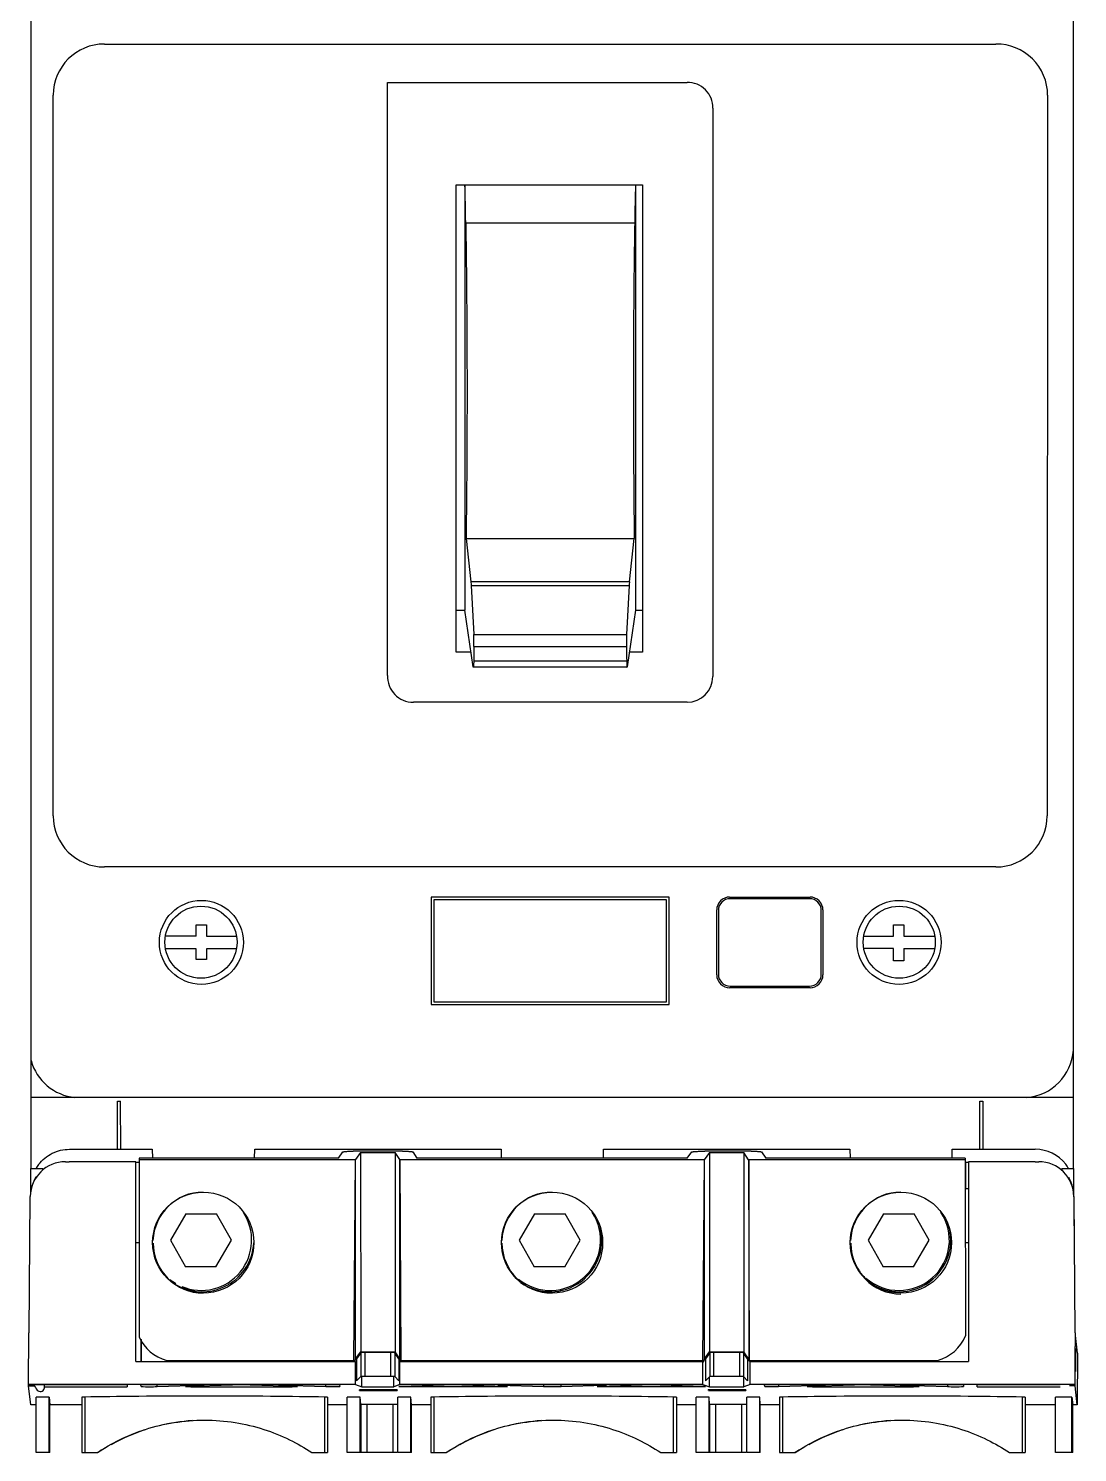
# Model space of a CAD drawing. Header units: inches. Extents: x 0 to 79.8, y 0 to 53.1.
# Drawn here: x 60.783 to 63.98, y 28.64 to 32.981 of the extents above; entities that cross this region are included whole.
import ezdxf

# ---------------------------------------------------------------- set-up
doc = ezdxf.new("R2010")
doc.units = ezdxf.units.IN
doc.header["$MEASUREMENT"] = 0
doc.layers.add('PSYMS', color=7, linetype='Continuous')

# ---------------------------------------------------------------- blocks, each defined once
blk = doc.blocks.new('BV4T013J')
at = {"color": 7, "linetype": 'Continuous'}
for p, q in [((-50.5464, -42.1046), (-50.5464, -36.7859)), ((-53.723, -42.1043), (-53.723, -37.5261)), ((-53.4991, -38.6768), (-50.7826, -38.6768)), ((-52.6363, -40.6017), (-52.6364, -38.794)), ((-52.6364, -38.794), (-51.7238, -38.794)), ((-53.6551, -41.0296), (-53.6551, -38.8328)), ((-50.6252, -38.8328), (-50.6266, -41.0296)), ((-51.6453, -38.8724), (-51.6453, -40.6051)), ((-52.4272, -39.1059), (-51.8593, -39.1059)), ((-52.4272, -40.5306), (-52.4272, -39.1059)), ((-52.4011, -39.1059), (-52.4011, -40.4024)), ((-51.8806, -39.1059), (-51.8806, -40.4024)), ((-51.8593, -39.1059), (-51.8593, -40.5306)), ((-52.3983, -39.2218), (-51.8834, -39.2218)), ((-52.3972, -40.1847), (-51.8845, -40.1847)), ((-52.3972, -40.1847), (-52.3825, -40.316)), ((-51.8992, -40.316), (-51.8845, -40.1847)), ((-51.8992, -40.316), (-52.3825, -40.316)), ((-52.3817, -40.3272), (-51.9, -40.3272)), ((-52.3817, -40.3272), (-52.3736, -40.4766)), ((-51.9, -40.3272), (-51.9081, -40.4766)), ((-52.4272, -40.4024), (-52.4011, -40.4024)), ((-52.3755, -40.5754), (-52.4011, -40.4024)), ((-51.8806, -40.4024), (-51.9062, -40.5754)), ((-51.8806, -40.4024), (-51.8593, -40.4024)), ((-52.3736, -40.4766), (-51.9081, -40.4766)), ((-52.3821, -40.5306), (-52.4272, -40.5306)), ((-52.3732, -40.513), (-51.9085, -40.513)), ((-51.8593, -40.5306), (-51.8996, -40.5306)), ((-52.3751, -40.5766), (-52.3755, -40.5754)), ((-51.9066, -40.5766), (-52.3751, -40.5766)), ((-52.3739, -40.5572), (-51.9078, -40.5572)), ((-51.9066, -40.5766), (-51.9062, -40.5754)), ((-51.7238, -40.6836), (-52.5579, -40.6836)), ((-50.7826, -41.1856), (-53.4991, -41.1856)), ((-51.7786, -41.2776), (-52.5031, -41.2776)), ((-52.5031, -41.2776), (-52.5031, -41.6044)), ((-51.7786, -41.6044), (-51.7786, -41.2776)), ((-51.594, -41.2772), (-51.3491, -41.2772)), ((-51.3503, -41.2823), (-51.5929, -41.2823)), ((-52.4942, -41.2845), (-51.7875, -41.2845)), ((-52.4942, -41.5975), (-52.4942, -41.2845)), ((-51.7875, -41.2845), (-51.7875, -41.5975)), ((-51.6334, -41.5143), (-51.6334, -41.3166)), ((-51.6283, -41.3178), (-51.6283, -41.5131)), ((-51.3148, -41.5131), (-51.3148, -41.3178)), ((-51.3097, -41.3166), (-51.3097, -41.5143)), ((-53.2192, -41.3624), (-53.1878, -41.3624)), ((-53.2192, -41.3965), (-53.2192, -41.3624)), ((-53.1878, -41.3624), (-53.1878, -41.3965)), ((-51.0942, -41.3623), (-51.0628, -41.3623)), ((-51.0942, -41.396), (-51.0942, -41.3623)), ((-51.0628, -41.3623), (-51.0628, -41.396)), ((-53.2192, -41.3965), (-53.3134, -41.3965)), ((-53.1878, -41.3965), (-53.0966, -41.3965)), ((-51.1855, -41.396), (-51.0942, -41.396)), ((-51.0628, -41.396), (-50.9689, -41.396)), ((-53.2192, -41.4346), (-53.3132, -41.4346)), ((-53.2192, -41.4672), (-53.2192, -41.4346)), ((-53.0969, -41.4346), (-53.1878, -41.4346)), ((-53.1878, -41.4346), (-53.1878, -41.4672)), ((-51.0942, -41.4341), (-51.1855, -41.4341)), ((-51.0942, -41.4714), (-51.0942, -41.4341)), ((-51.0628, -41.4341), (-50.969, -41.4341)), ((-51.0628, -41.4341), (-51.0628, -41.4714)), ((-53.1878, -41.4672), (-53.2192, -41.4672)), ((-51.0628, -41.4714), (-51.0942, -41.4714)), ((-51.3491, -41.5536), (-51.594, -41.5536)), ((-51.5929, -41.5485), (-51.3503, -41.5485)), ((-52.5031, -41.6044), (-51.7786, -41.6044)), ((-51.7875, -41.5975), (-52.4942, -41.5975)), ((-50.5464, -41.8884), (-53.723, -41.8884)), ((-53.4597, -41.8997), (-53.4499, -41.8997)), ((-53.4597, -42.0458), (-53.4597, -41.8997)), ((-53.4496, -42.0458), (-53.4499, -41.8997)), ((-50.8318, -41.8997), (-50.822, -41.8997)), ((-50.8318, -42.0458), (-50.8318, -41.8997)), ((-50.822, -41.8997), (-50.822, -42.0458)), ((-53.6059, -42.0463), (-53.3534, -42.0463)), ((-53.3534, -42.0463), (-53.3532, -42.0737)), ((-53.0416, -42.0737), (-53.0414, -42.0463)), ((-53.0414, -42.0463), (-52.2905, -42.0463)), ((-52.786, -42.0737), (-52.7725, -42.0543)), ((-52.591, -42.052), (-52.741, -42.052)), ((-52.7185, -42.0556), (-52.7339, -42.0777)), ((-52.7185, -42.0556), (-52.6136, -42.0556)), ((-52.7185, -42.0556), (-52.7184, -42.6632)), ((-52.5993, -42.0776), (-52.6136, -42.0556)), ((-52.6136, -42.0556), (-52.6136, -42.6632)), ((-52.5596, -42.0543), (-52.547, -42.0737)), ((-52.2905, -42.0463), (-52.2902, -42.0737)), ((-51.9786, -42.0737), (-51.9784, -42.0463)), ((-51.9784, -42.0463), (-51.2275, -42.0463)), ((-51.723, -42.0737), (-51.7095, -42.0543)), ((-51.6555, -42.0556), (-51.6714, -42.0783)), ((-51.528, -42.052), (-51.6697, -42.052)), ((-51.6555, -42.0556), (-51.5507, -42.0556)), ((-51.6555, -42.0556), (-51.6554, -42.6632)), ((-51.5361, -42.0783), (-51.5507, -42.0556)), ((-51.5507, -42.0556), (-51.5506, -42.6632)), ((-51.4966, -42.0543), (-51.4841, -42.0737)), ((-51.2275, -42.0463), (-51.2272, -42.0737)), ((-50.9156, -42.0737), (-50.9154, -42.0463)), ((-50.9154, -42.0463), (-50.6628, -42.0463)), ((-53.7242, -42.1043), (-53.7249, -42.179)), ((-53.7242, -42.1043), (-53.687, -42.1046)), ((-53.6869, -42.11), (-53.687, -42.1046)), ((-53.6183, -42.0841), (-53.607, -42.0847)), ((-53.4039, -42.0847), (-53.607, -42.0847)), ((-53.4039, -42.6926), (-53.4039, -42.0847)), ((-53.3934, -42.0866), (-53.4039, -42.0866)), ((-53.3934, -42.0737), (-53.3935, -42.0783)), ((-52.7348, -42.0783), (-53.3935, -42.0783)), ((-53.3935, -42.0783), (-53.3935, -42.6178)), ((-52.786, -42.0737), (-53.3934, -42.0737)), ((-52.7348, -42.0783), (-52.7401, -42.6896)), ((-52.7339, -42.0777), (-52.7348, -42.0783)), ((-52.7338, -42.6853), (-52.7339, -42.0777)), ((-52.5992, -42.0776), (-52.5988, -42.0783)), ((-52.5991, -42.6853), (-52.5992, -42.0776)), ((-51.6714, -42.0783), (-52.5988, -42.0783)), ((-52.5988, -42.0783), (-52.5961, -42.6896)), ((-51.723, -42.0737), (-52.547, -42.0737)), ((-51.6714, -42.0783), (-51.6768, -42.6896)), ((-51.6715, -42.0783), (-51.6714, -42.6904)), ((-51.5362, -42.0783), (-51.5344, -42.6896)), ((-50.876, -42.0783), (-51.5361, -42.0783)), ((-51.536, -42.0783), (-51.5359, -42.6859)), ((-50.8767, -42.0737), (-51.4841, -42.0737)), ((-50.8767, -42.0737), (-50.876, -42.0783)), ((-50.876, -42.0783), (-50.8754, -42.6144)), ((-50.876, -42.0865), (-50.8755, -42.0865)), ((-50.8749, -42.0868), (-50.8755, -42.0865)), ((-50.8755, -42.0865), (-50.8755, -42.1656)), ((-50.8664, -42.0868), (-50.8749, -42.0868)), ((-50.8749, -42.0868), (-50.8749, -42.1653)), ((-50.6633, -42.0847), (-50.8664, -42.0847)), ((-50.8664, -42.0847), (-50.8664, -42.6926)), ((-50.6633, -42.0847), (-50.652, -42.0841)), ((-50.5822, -42.1043), (-50.5453, -42.1046)), ((-50.5821, -42.1043), (-50.5821, -42.111)), ((-50.544, -42.2797), (-50.5453, -42.1046)), ((-50.5607, -42.1321), (-50.5608, -42.1328)), ((-53.7288, -42.6061), (-53.7251, -42.19)), ((-50.8749, -42.1653), (-50.8755, -42.1656)), ((-50.8749, -42.1653), (-50.8664, -42.1653)), ((-50.5452, -42.19), (-50.5416, -42.6061)), ((-53.2511, -42.2432), (-53.2982, -42.3236)), ((-53.2511, -42.2432), (-53.1579, -42.2432)), ((-53.1123, -42.3236), (-53.1579, -42.2432)), ((-52.1882, -42.2432), (-52.2353, -42.3236)), ((-52.1882, -42.2432), (-52.0949, -42.2432)), ((-52.0493, -42.3236), (-52.0949, -42.2432)), ((-51.1252, -42.2432), (-51.1723, -42.3236)), ((-51.1252, -42.2432), (-51.0319, -42.2432)), ((-50.9863, -42.3236), (-51.0319, -42.2432)), ((-53.2982, -42.3236), (-53.2526, -42.4041)), ((-53.1594, -42.4041), (-53.1123, -42.3236)), ((-52.2353, -42.3236), (-52.1896, -42.4041)), ((-52.0964, -42.4041), (-52.0493, -42.3236)), ((-51.1723, -42.3236), (-51.1266, -42.4041)), ((-51.0334, -42.4041), (-50.9863, -42.3236)), ((-53.4038, -42.3308), (-53.3935, -42.3308)), ((-50.8757, -42.3308), (-50.8663, -42.3308)), ((-53.1594, -42.4041), (-53.2526, -42.4041)), ((-52.0964, -42.4041), (-52.1896, -42.4041)), ((-51.0334, -42.4041), (-51.1266, -42.4041)), ((-53.7307, -42.7635), (-53.7293, -42.6061)), ((-53.7293, -42.6061), (-53.7288, -42.6061)), ((-53.3883, -42.6249), (-53.3883, -42.6926)), ((-53.3876, -42.6258), (-53.3876, -42.6926)), ((-50.5416, -42.6061), (-50.541, -42.6061)), ((-50.541, -42.6061), (-50.5412, -42.647)), ((-50.5339, -42.6675), (-50.5402, -42.6134)), ((-52.7337, -42.6851), (-52.7184, -42.6632)), ((-52.7178, -42.6664), (-52.7309, -42.6851)), ((-52.7184, -42.6632), (-52.6136, -42.6632)), ((-52.7178, -42.6664), (-52.7178, -42.739)), ((-52.6261, -42.6655), (-52.706, -42.6655)), ((-52.706, -42.6655), (-52.706, -42.7384)), ((-52.626, -42.7384), (-52.6261, -42.6655)), ((-52.6021, -42.6851), (-52.6143, -42.6664)), ((-52.6143, -42.6664), (-52.6143, -42.739)), ((-52.5993, -42.6853), (-52.6136, -42.6632)), ((-51.6707, -42.6851), (-51.6554, -42.6632)), ((-51.6548, -42.6664), (-51.6679, -42.6851)), ((-51.6554, -42.6632), (-51.5506, -42.6632)), ((-51.6548, -42.6664), (-51.6548, -42.739)), ((-51.5631, -42.6655), (-51.643, -42.6655)), ((-51.643, -42.6655), (-51.643, -42.7384)), ((-51.5631, -42.7384), (-51.5631, -42.6655)), ((-51.5392, -42.6851), (-51.5513, -42.6664)), ((-51.5513, -42.6664), (-51.5513, -42.739)), ((-51.5359, -42.6859), (-51.5506, -42.6632)), ((-50.5407, -42.7068), (-50.5412, -42.647)), ((-50.5404, -42.653), (-50.5398, -42.7238)), ((-50.5339, -42.6675), (-50.5346, -42.8249)), ((-53.4039, -42.6926), (-52.7344, -42.6926)), ((-53.3095, -42.6896), (-52.7401, -42.6896)), ((-53.306, -42.6904), (-52.7347, -42.6904)), ((-52.7858, -42.6904), (-52.7858, -42.6926)), ((-52.7347, -42.6904), (-52.7401, -42.6896)), ((-52.7347, -42.6859), (-52.7338, -42.6853)), ((-52.7347, -42.6859), (-52.7347, -42.6904)), ((-52.7344, -42.7635), (-52.7344, -42.6926)), ((-52.7338, -42.6853), (-52.7337, -42.6851)), ((-52.7309, -42.6851), (-52.7337, -42.6851)), ((-52.7309, -42.6851), (-52.7309, -42.7516)), ((-52.5994, -42.6851), (-52.6021, -42.6851)), ((-52.6021, -42.6851), (-52.6021, -42.7516)), ((-52.5987, -42.6859), (-52.5991, -42.6853)), ((-52.5989, -42.6926), (-51.6754, -42.6926)), ((-52.5989, -42.7635), (-52.5989, -42.6926)), ((-52.5987, -42.6859), (-52.5987, -42.6904)), ((-52.5987, -42.6904), (-52.5961, -42.6896)), ((-52.5987, -42.6904), (-51.6714, -42.6904)), ((-52.5961, -42.6896), (-51.6768, -42.6896)), ((-52.5473, -42.6904), (-52.5473, -42.6926)), ((-51.7228, -42.6904), (-51.7228, -42.6926)), ((-51.6714, -42.6904), (-51.6768, -42.6896)), ((-51.6754, -42.6926), (-51.6724, -42.6936)), ((-51.6754, -42.7635), (-51.6754, -42.6926)), ((-51.6713, -42.6859), (-51.6707, -42.6851)), ((-51.6679, -42.6851), (-51.6707, -42.6851)), ((-51.6679, -42.6851), (-51.6679, -42.7516)), ((-51.5364, -42.6851), (-51.5392, -42.6851)), ((-51.5392, -42.6851), (-51.5392, -42.7516)), ((-51.536, -42.6859), (-51.5362, -42.6904)), ((-51.5362, -42.6904), (-51.5344, -42.6896)), ((-51.5362, -42.6904), (-50.9641, -42.6904)), ((-51.5319, -42.6926), (-51.535, -42.6937)), ((-51.5344, -42.6896), (-50.9608, -42.6896)), ((-51.5319, -42.6926), (-50.8664, -42.6926)), ((-51.5319, -42.7635), (-51.5319, -42.6926)), ((-51.4843, -42.6904), (-51.4843, -42.6926)), ((-50.5407, -42.7068), (-50.5406, -42.7068)), ((-50.5407, -42.7635), (-50.5407, -42.7068)), ((-52.7178, -42.739), (-52.7309, -42.7516)), ((-52.7146, -42.7699), (-52.7146, -42.739)), ((-52.626, -42.7384), (-52.706, -42.7384)), ((-52.6173, -42.7699), (-52.6173, -42.739)), ((-52.6021, -42.7516), (-52.6143, -42.739)), ((-51.6548, -42.739), (-51.6679, -42.7516)), ((-51.6555, -42.7699), (-51.6555, -42.7397)), ((-51.5631, -42.7384), (-51.643, -42.7384)), ((-51.5392, -42.7516), (-51.5513, -42.739)), ((-51.5503, -42.7699), (-51.5503, -42.74)), ((-50.5398, -42.7238), (-50.5408, -42.7238)), ((-52.7344, -42.7635), (-53.7307, -42.7635)), ((-53.7304, -42.7656), (-53.7307, -42.7635)), ((-53.7304, -42.7656), (-53.7248, -42.7656)), ((-53.7303, -42.767), (-53.7303, -42.7656)), ((-53.7303, -42.767), (-53.7128, -42.767)), ((-53.7236, -42.8249), (-53.7303, -42.767)), ((-53.7248, -42.7656), (-53.7143, -42.7656)), ((-53.6828, -42.7646), (-53.7141, -42.7646)), ((-53.668, -42.8016), (-53.7077, -42.8016)), ((-53.7077, -42.9705), (-53.7077, -42.8016)), ((-53.6828, -42.7728), (-53.6832, -42.7753)), ((-53.4301, -42.7645), (-53.6829, -42.7645)), ((-53.6829, -42.7645), (-53.6828, -42.7646)), ((-53.6828, -42.7646), (-53.6828, -42.7728)), ((-53.6822, -42.7699), (-53.4295, -42.7699)), ((-53.668, -42.9705), (-53.668, -42.8016)), ((-53.668, -42.8016), (-53.6654, -42.8247)), ((-53.5681, -42.8019), (-53.5681, -42.9705)), ((-53.5587, -42.8015), (-53.5587, -42.9705)), ((-53.4301, -42.7645), (-53.4295, -42.7699)), ((-53.2268, -42.7645), (-53.3882, -42.7645)), ((-53.3876, -42.7697), (-53.3882, -42.7645)), ((-53.3385, -42.7696), (-53.3385, -42.7645)), ((-53.3385, -42.7696), (-53.1995, -42.7654)), ((-53.109, -42.7648), (-53.2481, -42.769)), ((-53.2208, -42.7698), (-53.2208, -42.7682)), ((-53.2208, -42.7698), (-52.9417, -42.7698)), ((-52.9147, -42.769), (-53.0547, -42.7648)), ((-52.9641, -42.7654), (-52.8241, -42.7696)), ((-52.9417, -42.7682), (-52.9417, -42.7698)), ((-52.7828, -42.7645), (-52.937, -42.7645)), ((-52.8289, -42.8015), (-52.8289, -42.9705)), ((-52.8241, -42.7696), (-52.8241, -42.7645)), ((-52.8194, -42.8019), (-52.8194, -42.9705)), ((-52.7828, -42.7645), (-52.7822, -42.7697)), ((-52.7196, -42.8016), (-52.7593, -42.8016)), ((-52.7593, -42.9705), (-52.7593, -42.8016)), ((-52.7344, -42.7635), (-52.7146, -42.7699)), ((-52.6076, -42.7793), (-52.7221, -42.7793)), ((-52.7218, -42.7814), (-52.7221, -42.7793)), ((-52.7218, -42.7814), (-52.6073, -42.7814)), ((-52.7183, -42.8238), (-52.7196, -42.8016)), ((-52.7196, -42.9705), (-52.7196, -42.8016)), ((-52.7146, -42.7699), (-52.6173, -42.7699)), ((-52.5989, -42.7635), (-52.6173, -42.7699)), ((-52.6076, -42.7793), (-52.6073, -42.7814)), ((-52.5652, -42.8016), (-52.605, -42.8016)), ((-52.605, -42.9705), (-52.605, -42.8016)), ((-51.6754, -42.7635), (-52.5989, -42.7635)), ((-52.4643, -42.7648), (-52.5976, -42.7689)), ((-52.5704, -42.7697), (-52.5704, -42.768)), ((-52.5704, -42.7697), (-52.3027, -42.7697)), ((-52.5652, -42.9705), (-52.5652, -42.8016)), ((-52.5639, -42.8247), (-52.5652, -42.8016)), ((-52.5051, -42.8019), (-52.5051, -42.9705)), ((-52.4957, -42.8015), (-52.4957, -42.9705)), ((-52.2756, -42.7689), (-52.4099, -42.7648)), ((-52.3027, -42.768), (-52.3027, -42.7697)), ((-52.296, -42.7654), (-52.1617, -42.7694)), ((-52.0012, -42.7645), (-52.2689, -42.7645)), ((-52.1617, -42.7645), (-52.1617, -42.7694)), ((-52.1073, -42.7694), (-52.1073, -42.7645)), ((-52.1073, -42.7694), (-51.9739, -42.7654)), ((-51.8601, -42.7648), (-51.9935, -42.7689)), ((-51.9662, -42.7697), (-51.9662, -42.768)), ((-51.9662, -42.7697), (-51.6985, -42.7697)), ((-51.6714, -42.7689), (-51.8058, -42.7648)), ((-51.7659, -42.8015), (-51.7659, -42.9705)), ((-51.7564, -42.8019), (-51.7564, -42.9705)), ((-51.6985, -42.768), (-51.6985, -42.7697)), ((-51.6566, -42.8016), (-51.6963, -42.8016)), ((-51.6963, -42.9705), (-51.6963, -42.8016)), ((-51.6754, -42.7635), (-51.6555, -42.7699)), ((-51.5446, -42.7793), (-51.6591, -42.7793)), ((-51.6589, -42.7814), (-51.6591, -42.7793)), ((-51.6589, -42.7814), (-51.5443, -42.7814)), ((-51.6566, -42.9705), (-51.6566, -42.8016)), ((-51.6553, -42.8238), (-51.6566, -42.8016)), ((-51.6555, -42.7699), (-51.5503, -42.7699)), ((-51.5319, -42.7635), (-51.5503, -42.7699)), ((-51.5446, -42.7793), (-51.5443, -42.7814)), ((-51.5022, -42.8016), (-51.542, -42.8016)), ((-51.542, -42.9705), (-51.542, -42.8016)), ((-50.5407, -42.7635), (-51.5319, -42.7635)), ((-51.5022, -42.9705), (-51.5022, -42.8016)), ((-51.5009, -42.8247), (-51.5022, -42.8016)), ((-51.3331, -42.7645), (-51.4873, -42.7645)), ((-51.4867, -42.7697), (-51.4873, -42.7645)), ((-51.4449, -42.7645), (-51.4449, -42.7696)), ((-51.4449, -42.7696), (-51.3058, -42.7654)), ((-51.4421, -42.8019), (-51.4421, -42.9705)), ((-51.4327, -42.8015), (-51.4327, -42.9705)), ((-51.2137, -42.7648), (-51.3528, -42.769)), ((-51.3271, -42.7698), (-51.3271, -42.7683)), ((-51.3271, -42.7698), (-51.048, -42.7698)), ((-51.021, -42.769), (-51.161, -42.7648)), ((-51.0704, -42.7654), (-50.9304, -42.7696)), ((-51.048, -42.7682), (-51.048, -42.7698)), ((-50.8818, -42.7645), (-51.0433, -42.7645)), ((-50.9304, -42.7645), (-50.9304, -42.7696)), ((-50.8818, -42.7645), (-50.8812, -42.7697)), ((-50.5872, -42.7645), (-50.84, -42.7645)), ((-50.8393, -42.7699), (-50.84, -42.7645)), ((-50.8393, -42.7699), (-50.5873, -42.7699)), ((-50.7029, -42.8015), (-50.7029, -42.9705)), ((-50.6934, -42.8019), (-50.6934, -42.9705)), ((-50.5511, -42.8016), (-50.6006, -42.8016)), ((-50.6006, -42.9705), (-50.6006, -42.8016)), ((-50.5413, -42.767), (-50.5584, -42.767)), ((-50.5415, -42.7656), (-50.5575, -42.7656)), ((-50.5511, -42.9705), (-50.5511, -42.8016)), ((-50.5511, -42.8016), (-50.5484, -42.8247)), ((-50.5415, -42.7656), (-50.5417, -42.7637)), ((-50.5413, -42.767), (-50.5413, -42.7656)), ((-50.5346, -42.8249), (-50.5413, -42.767)), ((-53.7077, -42.8249), (-53.7236, -42.8249)), ((-53.6654, -42.9705), (-53.6654, -42.8247)), ((-53.5681, -42.8249), (-53.6654, -42.8249)), ((-52.7593, -42.8249), (-52.8194, -42.8249)), ((-52.7183, -42.8238), (-52.7183, -42.9705)), ((-52.6207, -42.8242), (-52.6986, -42.8242)), ((-52.6986, -42.9705), (-52.6986, -42.8242)), ((-52.6207, -42.8242), (-52.6207, -42.9705)), ((-52.5639, -42.9705), (-52.5639, -42.8247)), ((-52.5051, -42.8249), (-52.5639, -42.8249)), ((-51.6963, -42.8249), (-51.7564, -42.8249)), ((-51.6553, -42.8238), (-51.6553, -42.9705)), ((-51.5577, -42.8242), (-51.6356, -42.8242)), ((-51.6356, -42.9705), (-51.6356, -42.8242)), ((-51.5577, -42.8242), (-51.5577, -42.9705)), ((-51.5009, -42.9705), (-51.5009, -42.8247)), ((-51.4421, -42.8249), (-51.5009, -42.8249)), ((-50.6006, -42.8249), (-50.6934, -42.8249)), ((-50.5484, -42.9705), (-50.5484, -42.8247)), ((-50.5346, -42.8249), (-50.5484, -42.8249)), ((-53.6654, -42.9705), (-53.7077, -42.9705)), ((-53.5681, -42.9705), (-53.5206, -42.9705)), ((-53.5182, -42.9705), (-53.5205, -42.9705)), ((-52.8671, -42.9705), (-52.8194, -42.9705)), ((-52.6068, -42.9705), (-52.7593, -42.9705)), ((-52.5639, -42.9705), (-52.605, -42.9705)), ((-52.5051, -42.9705), (-52.4576, -42.9705)), ((-52.4552, -42.9705), (-52.4575, -42.9705)), ((-51.8041, -42.9705), (-51.7564, -42.9705)), ((-51.5438, -42.9705), (-51.6963, -42.9705)), ((-51.5009, -42.9705), (-51.542, -42.9705)), ((-51.4421, -42.9705), (-51.3946, -42.9705)), ((-51.3922, -42.9705), (-51.3945, -42.9705)), ((-50.7411, -42.9705), (-50.6934, -42.9705)), ((-50.5484, -42.9705), (-50.6006, -42.9705))]:
    blk.add_line(p, q, dxfattribs=at)
for centre, radius in [((-53.2038, -41.4154), 0.128), ((-53.205, -41.4149), 0.1099), ((-51.0779, -41.4154), 0.128), ((-51.0772, -41.4149), 0.1099), ((-53.1981, -42.3308), 0.1542), ((-52.1352, -42.3308), 0.1542), ((-51.0722, -42.3308), 0.1542)]:
    blk.add_circle(centre, radius, dxfattribs=at)
for centre, radius, start, end in [((-53.4991, -38.8328), 0.156, 90, 180), ((-50.7811, -38.8328), 0.156, 0, 90.5295), ((-51.7218, -38.8705), 0.0765, 358.5439, 91.4977), ((-53.0964, -40.5017), 0.7233, 359.1004, 0.005), ((-51.1853, -40.5017), 0.7233, 179.995, 180.8996), ((-52.5579, -40.6052), 0.0784, 177.4638, 270), ((-51.7238, -40.6051), 0.0785, 270, 359.9584), ((-53.4991, -41.0296), 0.156, 180, 270), ((-50.7826, -41.0296), 0.156, 270, 0), ((-51.594, -41.3166), 0.0394, 89.9991, 180.0009), ((-51.5929, -41.3178), 0.0354, 89.9982, 180.0017), ((-51.3503, -41.3178), 0.0354, 359.9982, 90.0016), ((-51.3491, -41.3166), 0.0394, 359.9991, 90.0009), ((-51.594, -41.5143), 0.0394, 179.9991, 270.0009), ((-51.5929, -41.5131), 0.0354, 179.9981, 270.0017), ((-51.3503, -41.5131), 0.0354, 269.9982, 0.0016), ((-51.3491, -41.5143), 0.0394, 269.9991, 0.0009), ((-50.7015, -41.7334), 0.1555, 274.6848, 356.1016), ((-53.5731, -41.7337), 0.1555, 195.4146, 264.1051), ((-50.6628, -42.1644), 0.1181, 37.7919, 89.9957), ((-53.6183, -42.1909), 0.1068, 89.9992, 179.5), ((-53.6057, -42.1646), 0.1185, 142.4952, 149.4419), ((-50.652, -42.1909), 0.1068, 0.5, 90.0008), ((-50.6626, -42.1643), 0.1179, 30.5478, 37.8269), ((-53.6063, -42.1918), 0.1187, 150.1396, 166.9754), ((-50.6631, -42.191), 0.1181, 13.0846, 29.9052), ((-53.1973, -42.3308), 0.1542, 90.312, 177.7353), ((-52.1343, -42.3308), 0.1542, 90.312, 177.7353), ((-51.0713, -42.3308), 0.1542, 90.312, 177.7364), ((-53.2041, -42.3229), 0.1535, 247.2469, 33.9453), ((-52.1408, -42.3229), 0.1535, 231.0108, 33.7443), ((-51.0779, -42.3229), 0.1535, 228.9543, 33.7699), ((-52.141, -42.3229), 0.1575, 235.1161, 17.6234), ((-51.0779, -42.3229), 0.1575, 235.0491, 17.4344), ((-53.1974, -42.3312), 0.1535, 180.5019, 269.7224), ((-53.2016, -42.3229), 0.1575, 232.9662, 356.7921), ((-52.1344, -42.3312), 0.1535, 180.5019, 269.7224), ((-51.0707, -42.3339), 0.1543, 179.5177, 180.0196), ((-51.0714, -42.3339), 0.1535, 180.0075, 269.7168), ((-51.0709, -42.3306), 0.1547, 201.5901, 212.9523), ((-53.2041, -42.3229), 0.1535, 231.2847, 239.8123), ((-51.0714, -42.3308), 0.1542, 212.9613, 215.0312), ((-51.0715, -42.3309), 0.154, 215.0337, 219.2259), ((-51.0711, -42.3306), 0.1545, 219.2275, 225.1895), ((-51.0711, -42.3305), 0.1545, 225.2058, 235.5381), ((-51.0713, -42.3308), 0.1543, 235.5439, 239.5516), ((-51.0714, -42.3308), 0.1542, 239.5576, 244.8596), ((-53.278, -42.5677), 0.1259, 203.457, 255.4719), ((-50.9924, -42.5677), 0.1259, 284.5286, 338.2136), ((-53.2773, -42.5617), 0.1319, 255.8627, 257.4268), ((-50.9916, -42.5739), 0.1197, 283.2809, 284.9153), ((-53.6099, -42.7059), 0.1198, 209.3494, 218.2474), ((-53.6947, -42.7727), 0.0118, 218.2609, 347.0231), ((-53.1912, -43.4628), 0.5909, 93.8678, 103.8421), ((-52.1283, -43.4628), 0.5909, 93.8678, 103.8421), ((-51.0653, -43.4628), 0.5909, 93.8678, 103.8421), ((-53.1907, -43.4648), 0.593, 108.2941, 119.1099), ((-52.1277, -43.4648), 0.593, 108.2941, 119.1099), ((-51.0647, -43.4648), 0.593, 108.2941, 119.1099)]:
    blk.add_arc(centre, radius, start, end, dxfattribs=at)
for centre, major_axis, ratio, start_param, end_param in [((-52.4192, -39.4119), (0, 0.5371), 0.041613, -1.209039, -0.964271), ((-51.8625, -39.4119), (0, 0.5371), 0.041613, 0.964265, 1.209039), ((-52.706, -42.6664), (-0.0118, 0), 0.077671, -1.572816, -0.05438), ((-52.6261, -42.6664), (-0.0118, 0), 0.077671, -3.091253, -1.572816), ((-51.643, -42.6664), (-0.0118, 0), 0.077671, -1.572816, -0.05438), ((-51.5631, -42.6664), (-0.0118, 0), 0.077671, -3.091253, -1.572816), ((-52.706, -42.7391), (-0.0118, 0), 0.052408, -1.572814, -0.054371), ((-52.6261, -42.7391), (-0.0118, 0), 0.052408, -3.09125, -1.572814), ((-51.643, -42.7391), (-0.0118, 0), 0.052408, -1.572814, -0.054371), ((-51.5631, -42.7391), (-0.0118, 0), 0.052408, -3.09125, -1.572814), ((-53.1931, -42.807), (-0.4807, 0), 0.01745, -2.430743, -0.706815), ((-53.0818, -42.7651), (-0.0314, 0), 0.017455, -2.616015, -0.521553), ((-52.7993, -42.7692), (-0.0314, 0), 0.017455, 0.658645, 2.145469), ((-52.1302, -42.807), (-0.4807, 0), 0.01745, -2.430743, -0.706815), ((-52.437, -42.7651), (-0.0314, 0), 0.017455, -2.616015, -0.521553), ((-52.1345, -42.7691), (-0.0314, 0), 0.017455, 0.525578, 2.62004), ((-51.8329, -42.7651), (-0.0314, 0), 0.017455, -2.616015, -0.521553), ((-51.4688, -42.7693), (-0.0276, 0), 0.017455, 0.867114, 2.620006), ((-51.0672, -42.807), (-0.4807, 0), 0.01745, -2.430743, -0.706815), ((-53.1592, -43.4624), (-0.6529, -0.0001), 0.904514, -1.027002, -0.98461), ((-52.0963, -43.4624), (-0.6529, -0.0001), 0.904514, -1.027002, -0.98461), ((-51.0333, -43.4624), (-0.6529, -0.0001), 0.904514, -1.027002, -0.98461)]:
    blk.add_ellipse(centre, major_axis=major_axis, ratio=ratio, start_param=start_param, end_param=end_param, dxfattribs=at)
for points, knots in [([(-52.3983, -39.2218), (-52.3969, -39.3071), (-52.395, -39.4805), (-52.3943, -39.654), (-52.3943, -39.7422)], [0, 0, 0, 0, 0.491709, 1, 1, 1, 1]), ([(-51.8834, -39.2218), (-51.8848, -39.3071), (-51.8867, -39.4805), (-51.8874, -39.654), (-51.8874, -39.7422)], [0, 0, 0, 0, 0.491709, 1, 1, 1, 1]), ([(-52.3943, -39.7422), (-52.3943, -39.7796), (-52.3946, -39.9271), (-52.3957, -40.0746), (-52.3972, -40.1847)], [0, 0, 0, 0, 0.253678, 1, 1, 1, 1]), ([(-51.8874, -39.7422), (-51.8874, -39.7796), (-51.8871, -39.9271), (-51.886, -40.0746), (-51.8845, -40.1847)], [0, 0, 0, 0, 0.253678, 1, 1, 1, 1]), ([(-52.3825, -40.316), (-52.3825, -40.3167), (-52.3821, -40.3205), (-52.3819, -40.3242), (-52.3817, -40.3272)], [0, 0, 0, 0, 0.199431, 1, 1, 1, 1]), ([(-51.8992, -40.316), (-51.8992, -40.3167), (-51.8996, -40.3205), (-51.8998, -40.3242), (-51.9, -40.3272)], [0, 0, 0, 0, 0.199431, 1, 1, 1, 1]), ([(-52.3731, -40.5016), (-52.3731, -40.4969), (-52.3732, -40.4886), (-52.3734, -40.4803), (-52.3736, -40.4766)], [0, 0, 0, 0, 0.557468, 1, 1, 1, 1]), ([(-51.9081, -40.4766), (-51.9083, -40.4803), (-51.9085, -40.4886), (-51.9086, -40.4969), (-51.9086, -40.5016)], [0, 0, 0, 0, 0.442532, 1, 1, 1, 1]), ([(-52.3732, -40.513), (-52.3732, -40.5167), (-52.3735, -40.5314), (-52.3737, -40.5462), (-52.3739, -40.5572)], [0, 0, 0, 0, 0.25084, 1, 1, 1, 1]), ([(-51.9085, -40.513), (-51.9085, -40.5167), (-51.9082, -40.5314), (-51.908, -40.5462), (-51.9078, -40.5572)], [0, 0, 0, 0, 0.25084, 1, 1, 1, 1]), ([(-52.3739, -40.5572), (-52.3739, -40.5586), (-52.374, -40.5612), (-52.3741, -40.565), (-52.3742, -40.5683), (-52.3744, -40.5711), (-52.3745, -40.5734), (-52.3747, -40.5749), (-52.3748, -40.5758), (-52.3749, -40.5762), (-52.375, -40.5765), (-52.3751, -40.5766), (-52.3751, -40.5766)], [0, 0, 0, 0, 0.211643, 0.405841, 0.577713, 0.723714, 0.840809, 0.926645, 0.957232, 0.979467, 0.99343, 1, 1, 1, 1]), ([(-51.9078, -40.5572), (-51.9078, -40.5586), (-51.9077, -40.5612), (-51.9076, -40.565), (-51.9075, -40.5683), (-51.9073, -40.5711), (-51.9072, -40.5734), (-51.907, -40.5749), (-51.9069, -40.5758), (-51.9068, -40.5762), (-51.9067, -40.5765), (-51.9066, -40.5766), (-51.9066, -40.5766)], [0, 0, 0, 0, 0.211661, 0.405879, 0.577754, 0.723743, 0.84082, 0.92664, 0.957221, 0.979454, 0.993422, 1, 1, 1, 1]), ([(-53.6997, -42.0924), (-53.6942, -42.0853), (-53.6816, -42.0722), (-53.6587, -42.0575), (-53.633, -42.0483), (-53.6149, -42.0463), (-53.6059, -42.0463)], [0, 0, 0, 0, 0.250118, 0.500036, 0.750055, 1, 1, 1, 1]), ([(-52.7725, -42.0543), (-52.7724, -42.0542), (-52.7721, -42.054), (-52.7715, -42.0538), (-52.7707, -42.0536), (-52.769, -42.0533), (-52.7663, -42.0529), (-52.7624, -42.0526), (-52.7578, -42.0523), (-52.7525, -42.0521), (-52.7468, -42.052), (-52.7429, -42.052), (-52.741, -42.052)], [0, 0, 0, 0, 0.011828, 0.031395, 0.059181, 0.095191, 0.190755, 0.315068, 0.463705, 0.631466, 0.812577, 1, 1, 1, 1]), ([(-52.591, -42.052), (-52.589, -42.052), (-52.5851, -42.052), (-52.5795, -42.0521), (-52.5742, -42.0523), (-52.5696, -42.0526), (-52.5657, -42.0529), (-52.563, -42.0533), (-52.5614, -42.0536), (-52.5605, -42.0538), (-52.56, -42.054), (-52.5597, -42.0542), (-52.5596, -42.0543)], [0, 0, 0, 0, 0.187875, 0.369231, 0.53707, 0.685654, 0.809825, 0.905194, 0.941099, 0.968779, 0.988247, 1, 1, 1, 1]), ([(-51.7095, -42.0543), (-51.7087, -42.0541), (-51.7068, -42.0537), (-51.7018, -42.0531), (-51.6937, -42.0525), (-51.6824, -42.0521), (-51.6741, -42.052), (-51.6697, -42.052)], [0, 0, 0, 0, 0.060377, 0.144652, 0.376121, 0.671259, 1, 1, 1, 1]), ([(-51.528, -42.052), (-51.526, -42.052), (-51.5221, -42.052), (-51.5165, -42.0521), (-51.5112, -42.0523), (-51.5066, -42.0526), (-51.5027, -42.0529), (-51.5, -42.0533), (-51.4984, -42.0536), (-51.4975, -42.0538), (-51.497, -42.054), (-51.4967, -42.0542), (-51.4966, -42.0543)], [0, 0, 0, 0, 0.187967, 0.369467, 0.537451, 0.686142, 0.810345, 0.905646, 0.941473, 0.969046, 0.988382, 1, 1, 1, 1]), ([(-53.5586, -42.8015), (-53.56, -42.8015), (-53.5619, -42.8016), (-53.5642, -42.8016), (-53.5656, -42.8017), (-53.5666, -42.8018), (-53.5674, -42.8018), (-53.5678, -42.8019), (-53.5681, -42.8019), (-53.5681, -42.8019)], [0, 0, 0, 0, 0.427058, 0.599373, 0.74201, 0.854017, 0.934539, 0.9831, 1, 1, 1, 1]), ([(-53.3876, -42.7697), (-53.3789, -42.7698), (-53.3625, -42.7699), (-53.3462, -42.7698), (-53.3385, -42.7696)], [0, 0, 0, 0, 0.534133, 1, 1, 1, 1]), ([(-53.2481, -42.769), (-53.2487, -42.769), (-53.2497, -42.7691), (-53.2509, -42.7691), (-53.2516, -42.7692), (-53.252, -42.7692), (-53.2521, -42.7693), (-53.2523, -42.7693), (-53.2523, -42.7693)], [0, 0, 0, 0, 0.430184, 0.743161, 0.853887, 0.933528, 0.981941, 1, 1, 1, 1]), ([(-53.2523, -42.7693), (-53.2523, -42.7694), (-53.252, -42.7693), (-53.2516, -42.7694), (-53.2508, -42.7695), (-53.2498, -42.7695), (-53.2484, -42.7696), (-53.2462, -42.7696), (-53.2427, -42.7697), (-53.238, -42.7698), (-53.2327, -42.7698), (-53.2269, -42.7698), (-53.2229, -42.7698), (-53.2208, -42.7698)], [0, 0, 0, 0, 0.005297, 0.019951, 0.043954, 0.077157, 0.119217, 0.169709, 0.294105, 0.445465, 0.618067, 0.805516, 1, 1, 1, 1]), ([(-53.1953, -42.7651), (-53.1953, -42.765), (-53.1956, -42.765), (-53.196, -42.7649), (-53.1968, -42.7649), (-53.1978, -42.7649), (-53.1991, -42.7648), (-53.2014, -42.7648), (-53.2048, -42.7647), (-53.2095, -42.7646), (-53.2149, -42.7646), (-53.2207, -42.7645), (-53.2247, -42.7645), (-53.2268, -42.7645)], [0, 0, 0, 0, 0.005297, 0.019951, 0.043955, 0.077157, 0.119217, 0.169709, 0.294105, 0.445465, 0.618067, 0.805516, 1, 1, 1, 1]), ([(-53.1995, -42.7654), (-53.1989, -42.7653), (-53.1979, -42.7653), (-53.1967, -42.7652), (-53.196, -42.7652), (-53.1956, -42.7652), (-53.1954, -42.7651), (-53.1953, -42.7651), (-53.1953, -42.7651)], [0, 0, 0, 0, 0.430184, 0.743161, 0.853887, 0.933528, 0.981941, 1, 1, 1, 1]), ([(-52.937, -42.7645), (-52.9391, -42.7645), (-52.9431, -42.7645), (-52.9489, -42.7646), (-52.9542, -42.7646), (-52.9589, -42.7647), (-52.9623, -42.7648), (-52.9645, -42.7648), (-52.9659, -42.7649), (-52.9669, -42.7649), (-52.9677, -42.7649), (-52.968, -42.765), (-52.9683, -42.765), (-52.9683, -42.7651)], [0, 0, 0, 0, 0.194935, 0.382686, 0.555444, 0.706824, 0.831123, 0.881526, 0.923473, 0.956542, 0.980393, 0.994877, 1, 1, 1, 1]), ([(-52.9683, -42.7651), (-52.9683, -42.7651), (-52.9682, -42.7651), (-52.968, -42.7652), (-52.9677, -42.7652), (-52.967, -42.7652), (-52.9658, -42.7653), (-52.9647, -42.7653), (-52.9641, -42.7654)], [0, 0, 0, 0, 0.018794, 0.067827, 0.147861, 0.258739, 0.57127, 1, 1, 1, 1]), ([(-52.9417, -42.7698), (-52.9397, -42.7698), (-52.9357, -42.7698), (-52.9299, -42.7698), (-52.9246, -42.7698), (-52.9199, -42.7697), (-52.9165, -42.7696), (-52.9142, -42.7696), (-52.9129, -42.7695), (-52.9119, -42.7695), (-52.9111, -42.7694), (-52.9107, -42.7693), (-52.9104, -42.7694), (-52.9104, -42.7693)], [0, 0, 0, 0, 0.194935, 0.382686, 0.555444, 0.706824, 0.831123, 0.881526, 0.923473, 0.956542, 0.980393, 0.994877, 1, 1, 1, 1]), ([(-52.9104, -42.7693), (-52.9104, -42.7693), (-52.9105, -42.7693), (-52.9107, -42.7692), (-52.9111, -42.7692), (-52.9118, -42.7691), (-52.913, -42.7691), (-52.914, -42.769), (-52.9147, -42.769)], [0, 0, 0, 0, 0.018794, 0.067827, 0.147861, 0.258739, 0.57127, 1, 1, 1, 1]), ([(-52.8194, -42.8019), (-52.8194, -42.8019), (-52.8197, -42.8019), (-52.8201, -42.8018), (-52.8209, -42.8018), (-52.8219, -42.8017), (-52.8233, -42.8016), (-52.8256, -42.8016), (-52.8275, -42.8015), (-52.8289, -42.8015)], [0, 0, 0, 0, 0.017954, 0.067513, 0.148694, 0.260909, 0.403346, 0.575109, 1, 1, 1, 1]), ([(-52.5976, -42.7689), (-52.5982, -42.7689), (-52.5993, -42.7689), (-52.6005, -42.769), (-52.6012, -42.769), (-52.6015, -42.769), (-52.6017, -42.7691), (-52.6018, -42.7691), (-52.6018, -42.7691)], [0, 0, 0, 0, 0.430184, 0.743161, 0.853887, 0.933528, 0.981941, 1, 1, 1, 1]), ([(-52.6018, -42.7691), (-52.6018, -42.7692), (-52.6015, -42.7692), (-52.6011, -42.7693), (-52.6003, -42.7693), (-52.5993, -42.7693), (-52.598, -42.7694), (-52.5957, -42.7695), (-52.5923, -42.7695), (-52.5876, -42.7696), (-52.5822, -42.7696), (-52.5764, -42.7697), (-52.5724, -42.7697), (-52.5704, -42.7697)], [0, 0, 0, 0, 0.005297, 0.019951, 0.043954, 0.077157, 0.119217, 0.169709, 0.294105, 0.445465, 0.618067, 0.805516, 1, 1, 1, 1]), ([(-52.4957, -42.8015), (-52.497, -42.8015), (-52.4989, -42.8016), (-52.5012, -42.8016), (-52.5026, -42.8017), (-52.5036, -42.8018), (-52.5044, -42.8018), (-52.5048, -42.8019), (-52.5051, -42.8019), (-52.5051, -42.8019)], [0, 0, 0, 0, 0.427058, 0.599373, 0.74201, 0.854017, 0.934539, 0.9831, 1, 1, 1, 1]), ([(-52.3027, -42.7697), (-52.3006, -42.7697), (-52.2966, -42.7697), (-52.2908, -42.7696), (-52.2855, -42.7696), (-52.2808, -42.7695), (-52.2774, -42.7695), (-52.2751, -42.7694), (-52.2738, -42.7693), (-52.2728, -42.7693), (-52.272, -42.7693), (-52.2716, -42.7692), (-52.2713, -42.7692), (-52.2713, -42.7691)], [0, 0, 0, 0, 0.194935, 0.382686, 0.555444, 0.706824, 0.831123, 0.881526, 0.923473, 0.956542, 0.980393, 0.994877, 1, 1, 1, 1]), ([(-52.2689, -42.7645), (-52.2709, -42.7645), (-52.2749, -42.7645), (-52.2807, -42.7646), (-52.2861, -42.7646), (-52.2908, -42.7647), (-52.2942, -42.7648), (-52.2964, -42.7648), (-52.2978, -42.7649), (-52.2988, -42.7649), (-52.2996, -42.7649), (-52.2999, -42.765), (-52.3002, -42.765), (-52.3002, -42.7651)], [0, 0, 0, 0, 0.194935, 0.382686, 0.555444, 0.706824, 0.831123, 0.881526, 0.923473, 0.956542, 0.980393, 0.994877, 1, 1, 1, 1]), ([(-52.3002, -42.7651), (-52.3002, -42.7651), (-52.3001, -42.7651), (-52.2999, -42.7652), (-52.2996, -42.7652), (-52.2989, -42.7652), (-52.2976, -42.7653), (-52.2966, -42.7653), (-52.296, -42.7654)], [0, 0, 0, 0, 0.018794, 0.067827, 0.147861, 0.258739, 0.57127, 1, 1, 1, 1]), ([(-52.2713, -42.7691), (-52.2713, -42.7691), (-52.2715, -42.7691), (-52.2716, -42.769), (-52.272, -42.769), (-52.2727, -42.769), (-52.2739, -42.7689), (-52.275, -42.7689), (-52.2756, -42.7689)], [0, 0, 0, 0, 0.018794, 0.067827, 0.147861, 0.258739, 0.57127, 1, 1, 1, 1]), ([(-51.9697, -42.7651), (-51.9697, -42.765), (-51.97, -42.765), (-51.9704, -42.7649), (-51.9712, -42.7649), (-51.9722, -42.7649), (-51.9736, -42.7648), (-51.9758, -42.7648), (-51.9793, -42.7647), (-51.984, -42.7646), (-51.9893, -42.7646), (-51.9951, -42.7645), (-51.9991, -42.7645), (-52.0012, -42.7645)], [0, 0, 0, 0, 0.005297, 0.019951, 0.043955, 0.077157, 0.119217, 0.169709, 0.294105, 0.445465, 0.618067, 0.805516, 1, 1, 1, 1]), ([(-51.9935, -42.7689), (-51.9941, -42.7689), (-51.9952, -42.7689), (-51.9964, -42.769), (-51.997, -42.769), (-51.9974, -42.769), (-51.9976, -42.7691), (-51.9977, -42.7691), (-51.9977, -42.7691)], [0, 0, 0, 0, 0.430184, 0.743161, 0.853887, 0.933528, 0.981941, 1, 1, 1, 1]), ([(-51.9977, -42.7691), (-51.9977, -42.7692), (-51.9974, -42.7692), (-51.997, -42.7693), (-51.9962, -42.7693), (-51.9952, -42.7693), (-51.9939, -42.7694), (-51.9916, -42.7695), (-51.9882, -42.7695), (-51.9835, -42.7696), (-51.9781, -42.7696), (-51.9723, -42.7697), (-51.9683, -42.7697), (-51.9662, -42.7697)], [0, 0, 0, 0, 0.005297, 0.019951, 0.043954, 0.077157, 0.119217, 0.169709, 0.294105, 0.445465, 0.618067, 0.805516, 1, 1, 1, 1]), ([(-51.9739, -42.7654), (-51.9733, -42.7653), (-51.9723, -42.7653), (-51.9711, -42.7652), (-51.9704, -42.7652), (-51.97, -42.7652), (-51.9699, -42.7651), (-51.9697, -42.7651), (-51.9697, -42.7651)], [0, 0, 0, 0, 0.430184, 0.743161, 0.853887, 0.933528, 0.981941, 1, 1, 1, 1]), ([(-51.7564, -42.8019), (-51.7564, -42.8019), (-51.7567, -42.8019), (-51.7571, -42.8018), (-51.7579, -42.8018), (-51.7589, -42.8017), (-51.7603, -42.8016), (-51.7627, -42.8016), (-51.7646, -42.8015), (-51.7659, -42.8015)], [0, 0, 0, 0, 0.017954, 0.067513, 0.148694, 0.260909, 0.403346, 0.575109, 1, 1, 1, 1]), ([(-51.6985, -42.7697), (-51.6965, -42.7697), (-51.6925, -42.7697), (-51.6867, -42.7696), (-51.6813, -42.7696), (-51.6767, -42.7695), (-51.6733, -42.7695), (-51.671, -42.7694), (-51.6697, -42.7693), (-51.6687, -42.7693), (-51.6679, -42.7693), (-51.6675, -42.7692), (-51.6672, -42.7692), (-51.6672, -42.7691)], [0, 0, 0, 0, 0.194935, 0.382686, 0.555444, 0.706824, 0.831123, 0.881526, 0.923473, 0.956542, 0.980393, 0.994877, 1, 1, 1, 1]), ([(-51.6672, -42.7691), (-51.6672, -42.7691), (-51.6673, -42.7691), (-51.6675, -42.769), (-51.6679, -42.769), (-51.6686, -42.769), (-51.6698, -42.7689), (-51.6708, -42.7689), (-51.6714, -42.7689)], [0, 0, 0, 0, 0.018794, 0.067827, 0.147861, 0.258739, 0.57127, 1, 1, 1, 1]), ([(-51.4327, -42.8015), (-51.434, -42.8015), (-51.4359, -42.8016), (-51.4382, -42.8016), (-51.4396, -42.8017), (-51.4406, -42.8018), (-51.4414, -42.8018), (-51.4418, -42.8019), (-51.4421, -42.8019), (-51.4421, -42.8019)], [0, 0, 0, 0, 0.427058, 0.599373, 0.74201, 0.854017, 0.934539, 0.9831, 1, 1, 1, 1]), ([(-51.3528, -42.769), (-51.3534, -42.7691), (-51.3546, -42.7691), (-51.3559, -42.7692), (-51.3566, -42.7692), (-51.357, -42.7692), (-51.3572, -42.7693), (-51.3573, -42.7693), (-51.3573, -42.7693)], [0, 0, 0, 0, 0.429573, 0.74286, 0.853815, 0.933637, 0.982121, 1, 1, 1, 1]), ([(-51.3573, -42.7693), (-51.3573, -42.7694), (-51.357, -42.7694), (-51.3567, -42.7695), (-51.3559, -42.7695), (-51.3549, -42.7695), (-51.3537, -42.7696), (-51.3515, -42.7696), (-51.3482, -42.7697), (-51.3437, -42.7698), (-51.3385, -42.7698), (-51.3329, -42.7698), (-51.3291, -42.7698), (-51.3271, -42.7698)], [0, 0, 0, 0, 0.005297, 0.019951, 0.043955, 0.077157, 0.119217, 0.16971, 0.294106, 0.445465, 0.618067, 0.805517, 1, 1, 1, 1]), ([(-51.3016, -42.7651), (-51.3016, -42.765), (-51.3019, -42.765), (-51.3023, -42.7649), (-51.3031, -42.7649), (-51.3041, -42.7649), (-51.3054, -42.7648), (-51.3077, -42.7648), (-51.3111, -42.7647), (-51.3158, -42.7646), (-51.3212, -42.7646), (-51.327, -42.7645), (-51.331, -42.7645), (-51.3331, -42.7645)], [0, 0, 0, 0, 0.005297, 0.019951, 0.043955, 0.077157, 0.119217, 0.169709, 0.294105, 0.445465, 0.618067, 0.805516, 1, 1, 1, 1]), ([(-51.3058, -42.7654), (-51.3052, -42.7653), (-51.3042, -42.7653), (-51.303, -42.7652), (-51.3023, -42.7652), (-51.3019, -42.7652), (-51.3018, -42.7651), (-51.3016, -42.7651), (-51.3016, -42.7651)], [0, 0, 0, 0, 0.430184, 0.743161, 0.853887, 0.933528, 0.981941, 1, 1, 1, 1]), ([(-51.161, -42.7648), (-51.1648, -42.7647), (-51.1737, -42.7646), (-51.1876, -42.7645), (-51.2014, -42.7646), (-51.2101, -42.7647), (-51.2137, -42.7648)], [0, 0, 0, 0, 0.216881, 0.505543, 0.791243, 1, 1, 1, 1]), ([(-51.0433, -42.7645), (-51.0454, -42.7645), (-51.0494, -42.7645), (-51.0552, -42.7646), (-51.0605, -42.7646), (-51.0652, -42.7647), (-51.0686, -42.7648), (-51.0709, -42.7648), (-51.0722, -42.7649), (-51.0732, -42.7649), (-51.074, -42.7649), (-51.0743, -42.765), (-51.0746, -42.765), (-51.0746, -42.7651)], [0, 0, 0, 0, 0.194935, 0.382686, 0.555444, 0.706824, 0.831123, 0.881526, 0.923473, 0.956542, 0.980393, 0.994877, 1, 1, 1, 1]), ([(-51.0746, -42.7651), (-51.0746, -42.7651), (-51.0745, -42.7651), (-51.0743, -42.7652), (-51.074, -42.7652), (-51.0733, -42.7652), (-51.0721, -42.7653), (-51.071, -42.7653), (-51.0704, -42.7654)], [0, 0, 0, 0, 0.018794, 0.067827, 0.147861, 0.258739, 0.57127, 1, 1, 1, 1]), ([(-51.048, -42.7698), (-51.046, -42.7698), (-51.042, -42.7698), (-51.0362, -42.7698), (-51.0309, -42.7698), (-51.0262, -42.7697), (-51.0228, -42.7696), (-51.0205, -42.7696), (-51.0192, -42.7695), (-51.0182, -42.7695), (-51.0174, -42.7694), (-51.017, -42.7693), (-51.0167, -42.7694), (-51.0167, -42.7693)], [0, 0, 0, 0, 0.194935, 0.382686, 0.555444, 0.706824, 0.831123, 0.881526, 0.923473, 0.956542, 0.980393, 0.994877, 1, 1, 1, 1]), ([(-51.0167, -42.7693), (-51.0167, -42.7693), (-51.0169, -42.7693), (-51.017, -42.7692), (-51.0174, -42.7692), (-51.0181, -42.7691), (-51.0193, -42.7691), (-51.0204, -42.769), (-51.021, -42.769)], [0, 0, 0, 0, 0.018794, 0.067827, 0.147861, 0.258739, 0.57127, 1, 1, 1, 1]), ([(-50.9304, -42.7696), (-50.9227, -42.7698), (-50.9064, -42.7699), (-50.89, -42.7698), (-50.8812, -42.7697)], [0, 0, 0, 0, 0.466875, 1, 1, 1, 1]), ([(-50.6934, -42.8019), (-50.6934, -42.8019), (-50.6937, -42.8019), (-50.6941, -42.8018), (-50.6949, -42.8018), (-50.6959, -42.8017), (-50.6973, -42.8016), (-50.6997, -42.8016), (-50.7016, -42.8015), (-50.7029, -42.8015)], [0, 0, 0, 0, 0.017954, 0.067513, 0.148694, 0.260909, 0.403346, 0.575109, 1, 1, 1, 1]), ([(-52.6986, -42.8242), (-52.6999, -42.8242), (-52.7024, -42.8242), (-52.7061, -42.8241), (-52.7094, -42.8241), (-52.7124, -42.8241), (-52.7145, -42.824), (-52.7159, -42.824), (-52.7168, -42.824), (-52.7174, -42.8239), (-52.7179, -42.8239), (-52.7181, -42.8238), (-52.7183, -42.8239), (-52.7183, -42.8238)], [0, 0, 0, 0, 0.194406, 0.382209, 0.555019, 0.706393, 0.830666, 0.881181, 0.923224, 0.956319, 0.980235, 0.994808, 1, 1, 1, 1]), ([(-52.6038, -42.824), (-52.6049, -42.824), (-52.6105, -42.8241), (-52.6161, -42.8242), (-52.6207, -42.8242)], [0, 0, 0, 0, 0.185338, 1, 1, 1, 1]), ([(-51.6356, -42.8242), (-51.6369, -42.8242), (-51.6394, -42.8242), (-51.6431, -42.8241), (-51.6464, -42.8241), (-51.6494, -42.8241), (-51.6515, -42.824), (-51.6529, -42.824), (-51.6538, -42.824), (-51.6544, -42.8239), (-51.6549, -42.8239), (-51.6552, -42.8238), (-51.6553, -42.8239), (-51.6553, -42.8238)], [0, 0, 0, 0, 0.194269, 0.381951, 0.55467, 0.705999, 0.83028, 0.880821, 0.922907, 0.956061, 0.980051, 0.994712, 1, 1, 1, 1]), ([(-51.5409, -42.824), (-51.5419, -42.824), (-51.5475, -42.8241), (-51.5531, -42.8242), (-51.5577, -42.8242)], [0, 0, 0, 0, 0.185339, 1, 1, 1, 1]), ([(-53.5206, -42.9705), (-53.499, -42.9561), (-53.4518, -42.9291), (-53.3734, -42.8975), (-53.2863, -42.8767), (-53.2252, -42.8719), (-53.1941, -42.8719)], [0, 0, 0, 0, 0.225655, 0.470329, 0.730575, 1, 1, 1, 1]), ([(-53.1941, -42.8719), (-53.163, -42.8719), (-53.1019, -42.8767), (-53.0146, -42.8975), (-52.9361, -42.9291), (-52.8888, -42.9561), (-52.8671, -42.9705)], [0, 0, 0, 0, 0.269172, 0.529355, 0.77413, 1, 1, 1, 1]), ([(-52.4576, -42.9705), (-52.436, -42.9561), (-52.3888, -42.9291), (-52.3104, -42.8975), (-52.2233, -42.8767), (-52.1622, -42.8719), (-52.1311, -42.8719)], [0, 0, 0, 0, 0.225655, 0.470329, 0.730575, 1, 1, 1, 1]), ([(-52.1311, -42.8719), (-52.1001, -42.8719), (-52.0389, -42.8767), (-51.9516, -42.8975), (-51.8731, -42.9291), (-51.8258, -42.9561), (-51.8041, -42.9705)], [0, 0, 0, 0, 0.269172, 0.529355, 0.77413, 1, 1, 1, 1]), ([(-51.3946, -42.9705), (-51.373, -42.9561), (-51.3258, -42.9291), (-51.2475, -42.8975), (-51.1603, -42.8767), (-51.0992, -42.8719), (-51.0681, -42.8719)], [0, 0, 0, 0, 0.225655, 0.470329, 0.730575, 1, 1, 1, 1]), ([(-51.0681, -42.8719), (-51.0371, -42.8719), (-50.9759, -42.8767), (-50.8887, -42.8975), (-50.8101, -42.9291), (-50.7628, -42.9561), (-50.7411, -42.9705)], [0, 0, 0, 0, 0.269172, 0.529355, 0.77413, 1, 1, 1, 1])]:
    blk.add_open_spline(points, degree=3, knots=knots, dxfattribs=at)
blk.add_open_spline([(-53.7093, -42.1326), (-53.7082, -42.1308), (-53.7065, -42.1291), (-53.7046, -42.1281)], degree=3, dxfattribs=at)

msp = doc.modelspace()

# ---------------------------------------------------------------- block references
at = {"layer": 'PSYMS'}
msp.add_blockref('BV4T013J', (114.5138, 71.61063), dxfattribs=at)

doc.saveas('drawing.dxf')
